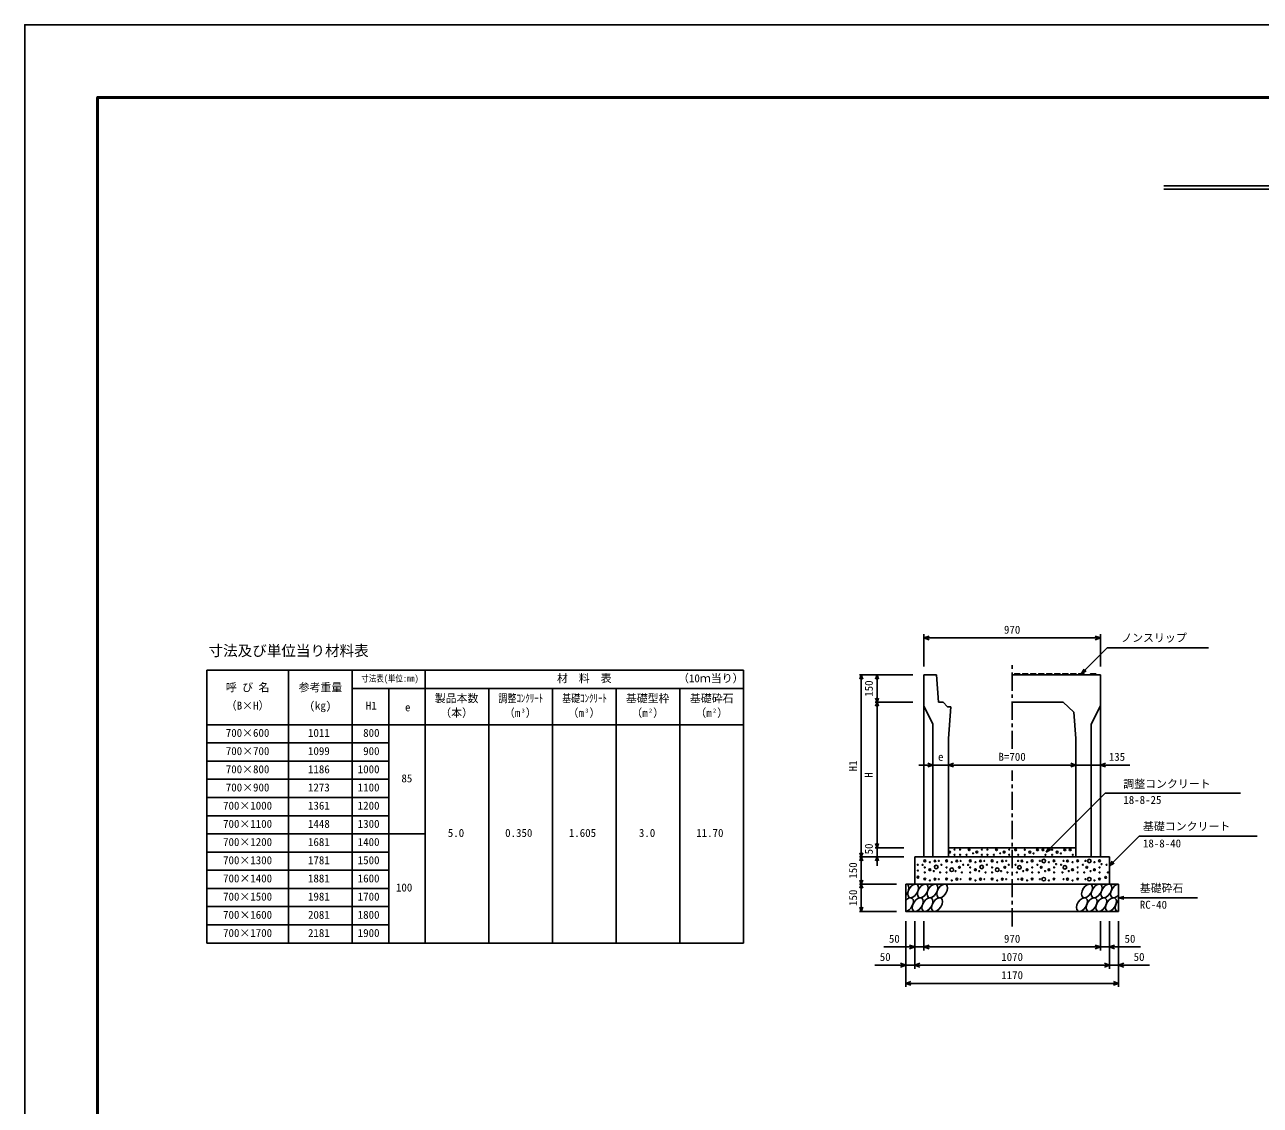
# Model space of a CAD drawing. Units: millimetres, scale not verified. Extents: x -16800 to 16800, y -5940 to 5940.
# Drawn here: x -16800 to -10010, y 0 to 5940 of the extents above; entities that cross this region are included whole.
import ezdxf
from ezdxf.enums import TextEntityAlignment as Align

# ---------------------------------------------------------------- set-up
doc = ezdxf.new("R2010")
doc.units = ezdxf.units.MM
doc.header["$LTSCALE"] = 20
doc.linetypes.add('CHAIN1', pattern=[8, 5, -1, 1, -1])
for name, color, linetype, lineweight in [('0-0_DIM', 7, 'Continuous', 25), ('0-1_Defpoints', 5, 'Continuous', 25), ('0-2_HATCH', 6, 'Continuous', 25), ('0-3_HYO', 3, 'Continuous', 25), ('0-4_HYO2', 4, 'Continuous', 25), ('0-5_OUTLINE', 3, 'Continuous', 25), ('0-6_TXT', 7, 'Continuous', 25), ('0-7_WAKU', 3, 'Continuous', 25)]:
    doc.layers.add(name, color=color, linetype=linetype, lineweight=lineweight)
doc.styles.add('ＭＳ ゴシック', font='')
doc.styles.get('ＭＳ ゴシック').set_extended_font_data('MS Gothic')

msp = doc.modelspace()

# ---------------------------------------------------------------- linework, layer by layer
at = {"layer": '0-0_DIM'}
for p, q in [((-11858.96, 2589.04), (-11858.96, 2412.3)), ((-10888.96, 2589.04), (-10888.96, 2412.3)), ((-10888.96, 2569.04), (-11858.96, 2569.04)), ((-10993.96, 2372.33), (-10851.75, 2514.55)), ((-10294.86, 2514.55), (-10851.75, 2514.55)), ((-10993.96, 2372.33), (-10978.96, 2398.31)), ((-10993.96, 2372.33), (-10967.98, 2387.33)), ((-12213.16, 2365.83), (-11919.83, 2365.83)), ((-12203.16, 2365.83), (-12203.16, 1365.83)), ((-12116.49, 2215.83), (-12116.49, 2365.83)), ((-12126.49, 2215.83), (-11919.83, 2215.83)), ((-12116.49, 1415.83), (-12116.49, 2215.83)), ((-11808.96, 1870.43), (-11887.6, 1870.43)), ((-11808.96, 1870.43), (-11723.96, 1870.43)), ((-11723.96, 1870.43), (-11023.96, 1870.43)), ((-11023.96, 1870.43), (-10888.96, 1870.43)), ((-10727.81, 1870.43), (-10888.96, 1870.43)), ((-11187.64, 1390.83), (-10863.17, 1715.3)), ((-10863.17, 1715.3), (-10119.62, 1715.3)), ((-10675.3, 1479.49), (-10838.96, 1315.83)), ((-10675.3, 1479.49), (-10028.43, 1479.49)), ((-12213.16, 1365.83), (-11969.83, 1365.83)), ((-12203.16, 1215.83), (-12203.16, 1365.83)), ((-12126.49, 1415.83), (-11969.83, 1415.83)), ((-12116.49, 1415.83), (-12116.49, 1365.83)), ((-12116.49, 1315.83), (-12116.49, 1365.83)), ((-11187.64, 1390.83), (-11172.64, 1416.81)), ((-11187.64, 1390.83), (-11161.66, 1405.83)), ((-10838.96, 1315.83), (-10823.96, 1341.81)), ((-10838.96, 1315.83), (-10812.98, 1330.83)), ((-12213.16, 1215.83), (-12008.96, 1215.83)), ((-12203.16, 1215.83), (-12203.16, 1065.83)), ((-10788.96, 1140.83), (-10759.98, 1148.6)), ((-10788.96, 1140.83), (-10759.98, 1133.07)), ((-10788.96, 1140.83), (-10355.65, 1140.83)), ((-12213.16, 1065.83), (-12008.96, 1065.83)), ((-11958.96, 650.32), (-11958.96, 1012.66)), ((-11908.96, 750.32), (-11908.96, 1012.66)), ((-11858.96, 850.32), (-11858.96, 1012.66)), ((-10888.96, 850.32), (-10888.96, 1012.66)), ((-10838.96, 750.32), (-10838.96, 1012.66)), ((-10788.96, 650.32), (-10788.96, 1012.66)), ((-12078.96, 870.32), (-11858.96, 870.32)), ((-11937.15, 880.58), (-11908.96, 870.32)), ((-11908.96, 870.32), (-11937.15, 860.06)), ((-11858.96, 870.32), (-11830.77, 880.58)), ((-11858.96, 870.32), (-10888.96, 870.32)), ((-11830.77, 860.06), (-11858.96, 870.32)), ((-10917.15, 880.58), (-10888.96, 870.32)), ((-10888.96, 870.32), (-10917.15, 860.06)), ((-10668.96, 870.32), (-10888.96, 870.32)), ((-10810.77, 880.58), (-10838.96, 870.32)), ((-10838.96, 870.32), (-10810.77, 860.06)), ((-12128.96, 770.32), (-11908.96, 770.32)), ((-11987.15, 780.58), (-11958.96, 770.32)), ((-11958.96, 770.32), (-11987.15, 760.06)), ((-11908.96, 770.32), (-11880.77, 780.58)), ((-11880.77, 760.06), (-11908.96, 770.32)), ((-11908.96, 770.32), (-10838.96, 770.32)), ((-10867.15, 780.58), (-10838.96, 770.32)), ((-10838.96, 770.32), (-10867.15, 760.06)), ((-10618.96, 770.32), (-10838.96, 770.32)), ((-10760.77, 780.58), (-10788.96, 770.32)), ((-10788.96, 770.32), (-10760.77, 760.06)), ((-11958.96, 670.32), (-11930.77, 680.58)), ((-10817.15, 680.58), (-10788.96, 670.32)), ((-11958.96, 670.32), (-10788.96, 670.32)), ((-11930.77, 660.06), (-11958.96, 670.32)), ((-10788.96, 670.32), (-10817.15, 660.06))]:
    msp.add_line(p, q, dxfattribs=at)
at = {"layer": '0-0_DIM', "linetype": 'CHAIN1'}
for p, q in [((-11373.96, 1959.04), (-11373.96, 2429.55)), ((-11373.96, 983.41), (-11373.96, 1840.68))]:
    msp.add_line(p, q, dxfattribs=at)
at = {"layer": '0-0_DIM'}
for points in [[(-11830.73, 2558.78), (-11858.92, 2569.04), (-11830.73, 2579.3)], [(-10917.11, 2579.3), (-10888.92, 2569.04), (-10917.11, 2558.78)], [(-12211.37, 2343.28), (-12203.16, 2365.83), (-12194.95, 2343.28)], [(-12124.7, 2343.28), (-12116.49, 2365.83), (-12108.29, 2343.28)], [(-12108.29, 2238.39), (-12116.49, 2215.83), (-12124.7, 2238.39)], [(-12124.7, 2193.28), (-12116.49, 2215.83), (-12108.29, 2193.28)], [(-11837.15, 1860.16), (-11808.96, 1870.43), (-11837.15, 1880.69)], [(-11695.77, 1860.16), (-11723.96, 1870.43), (-11695.77, 1880.69)], [(-11052.15, 1880.69), (-11023.96, 1870.43), (-11052.15, 1860.16)], [(-10860.77, 1860.16), (-10888.96, 1870.43), (-10860.77, 1880.69)], [(-12108.29, 1438.39), (-12116.49, 1415.83), (-12124.7, 1438.39)], [(-12194.95, 1388.39), (-12203.16, 1365.83), (-12211.37, 1388.39)], [(-12194.95, 1343.28), (-12203.16, 1365.83), (-12211.37, 1343.28)], [(-12108.29, 1343.28), (-12116.49, 1365.83), (-12124.7, 1343.28)], [(-12194.95, 1238.39), (-12203.16, 1215.83), (-12211.37, 1238.39)], [(-12194.95, 1193.28), (-12203.16, 1215.83), (-12211.37, 1193.28)], [(-12194.95, 1088.39), (-12203.16, 1065.83), (-12211.37, 1088.39)]]:
    msp.add_lwpolyline(points, dxfattribs=at)
at = {"layer": '0-1_Defpoints'}
msp.add_lwpolyline([(-16800, -5940), (0, -5940), (0, 5940), (-16800, 5940)], close=True, dxfattribs=at)
at = {"layer": '0-2_HATCH'}
for points in [[(-11360.96, 2365.83), (-11359.96, 2372.33), (-11331.96, 2372.33), (-11330.96, 2365.83)], [(-11316.96, 2365.83), (-11315.96, 2372.33), (-11287.96, 2372.33), (-11286.96, 2365.83)], [(-11272.96, 2365.83), (-11271.96, 2372.33), (-11243.96, 2372.33), (-11242.96, 2365.83)], [(-11228.96, 2365.83), (-11227.96, 2372.33), (-11199.96, 2372.33), (-11198.96, 2365.83)], [(-11184.96, 2365.83), (-11183.96, 2372.33), (-11155.96, 2372.33), (-11154.96, 2365.83)], [(-11140.96, 2365.83), (-11139.96, 2372.33), (-11111.96, 2372.33), (-11110.96, 2365.83)], [(-11096.96, 2365.83), (-11095.96, 2372.33), (-11067.96, 2372.33), (-11066.96, 2365.83)], [(-11052.96, 2365.83), (-11051.96, 2372.33), (-11023.96, 2372.33), (-11022.96, 2365.83)], [(-11008.96, 2365.83), (-11007.96, 2372.33), (-10979.96, 2372.33), (-10978.96, 2365.83)], [(-10943.96, 2365.83), (-10942.96, 2372.33), (-10914.96, 2372.33), (-10913.96, 2365.83)]]:
    msp.add_lwpolyline(points, dxfattribs=at)
for centre, radius in [((-11718.03, 1392.01), 5), ((-11689.99, 1405.15), 2.5), ((-11689.99, 1377.13), 2.5), ((-11659.99, 1405.15), 2.5), ((-11659.99, 1377.13), 2.5), ((-11624.1, 1377.13), 2.5), ((-11610.08, 1405.15), 5), ((-11589.05, 1385.01), 2.5), ((-11568.03, 1392.01), 5), ((-11539.99, 1405.15), 2.5), ((-11539.99, 1377.13), 2.5), ((-11509.99, 1405.15), 2.5), ((-11509.99, 1377.13), 2.5), ((-11474.1, 1377.13), 2.5), ((-11460.08, 1405.15), 5), ((-11439.05, 1385.01), 2.5), ((-11418.03, 1392.01), 5), ((-11389.99, 1405.15), 2.5), ((-11389.99, 1377.13), 2.5), ((-11354.82, 1404.86), 5), ((-11340.8, 1376.85), 2.5), ((-11304.92, 1404.86), 2.5), ((-11304.92, 1376.85), 2.5), ((-11276.88, 1391.73), 5), ((-11255.85, 1384.73), 2.5), ((-11234.82, 1404.86), 5), ((-11204.82, 1404.86), 5), ((-11190.8, 1376.85), 2.5), ((-11154.92, 1404.86), 2.5), ((-11154.92, 1376.85), 2.5), ((-11126.88, 1391.73), 5), ((-11105.85, 1384.73), 2.5), ((-11084.82, 1404.86), 5), ((-11054.82, 1404.86), 5), ((-11040.8, 1376.85), 2.5), ((-11892.87, 1322), 2.5), ((-11891.6, 1290.06), 2.5), ((-11866.41, 1321.09), 2.5), ((-11853.99, 1343.89), 5), ((-11853.99, 1307.99), 2.5), ((-11825.95, 1294.86), 5), ((-11825.95, 1336.01), 2.5), ((-11804.92, 1287.86), 2.5), ((-11797.92, 1343.01), 5), ((-11791.38, 1310), 10), ((-11776.89, 1343.01), 2.5), ((-11762.87, 1322), 2.5), ((-11733.99, 1343.89), 5), ((-11733.99, 1307.99), 2.5), ((-11705.95, 1294.86), 10), ((-11705.95, 1336.01), 2.5), ((-11684.92, 1287.86), 2.5), ((-11677.92, 1343.01), 5), ((-11663.9, 1307.99), 5), ((-11656.89, 1343.01), 2.5), ((-11642.87, 1322), 2.5), ((-11616.41, 1321.09), 2.5), ((-11603.99, 1343.89), 5), ((-11603.99, 1307.99), 2.5), ((-11575.95, 1294.86), 5), ((-11575.95, 1336.01), 2.5), ((-11554.92, 1287.86), 2.5), ((-11547.92, 1343.01), 5), ((-11541.38, 1310), 10), ((-11526.89, 1343.01), 2.5), ((-11512.87, 1322), 2.5), ((-11483.99, 1343.89), 5), ((-11483.99, 1307.99), 2.5), ((-11455.95, 1294.86), 10), ((-11455.95, 1336.01), 2.5), ((-11434.92, 1287.86), 2.5), ((-11427.92, 1343.01), 5), ((-11413.9, 1307.99), 5), ((-11406.89, 1343.01), 2.5), ((-11392.87, 1322), 2.5), ((-11355.05, 1322), 2.5), ((-11334.02, 1307.99), 10), ((-11341.03, 1343.01), 2.5), ((-11320, 1343.01), 5), ((-11312.99, 1287.86), 2.5), ((-11291.96, 1294.86), 5), ((-11291.96, 1336.01), 2.5), ((-11263.92, 1343.89), 5), ((-11263.92, 1307.99), 2.5), ((-11235.05, 1322), 2.5), ((-11221.03, 1343.01), 2.5), ((-11214.02, 1307.99), 5), ((-11200, 1343.01), 10), ((-11192.99, 1287.86), 2.5), ((-11171.96, 1294.86), 5), ((-11171.96, 1336.01), 2.5), ((-11143.92, 1343.89), 5), ((-11143.92, 1307.99), 2.5), ((-11132.59, 1326.32), 2.5), ((-11105.05, 1322), 2.5), ((-11084.02, 1307.99), 10), ((-11091.03, 1343.01), 2.5), ((-11070, 1343.01), 5), ((-11062.99, 1287.86), 2.5), ((-11041.96, 1294.86), 5), ((-11041.96, 1336.01), 2.5), ((-11013.92, 1343.89), 5), ((-11013.92, 1307.99), 2.5), ((-10985.05, 1322), 2.5), ((-10971.03, 1343.01), 2.5), ((-10964.02, 1307.99), 5), ((-10950, 1343.01), 10), ((-10942.99, 1287.86), 2.5), ((-10921.96, 1294.86), 5), ((-10921.96, 1336.01), 2.5), ((-10893.92, 1343.89), 5), ((-10893.92, 1307.99), 2.5), ((-10882.59, 1326.32), 2.5), ((-10855.05, 1322), 2.5), ((-11891.6, 1253.96), 5), ((-11853.99, 1243.89), 5), ((-11853.99, 1279.98), 2.5), ((-11825.95, 1236.01), 2.5), ((-11797.92, 1243.01), 5), ((-11776.89, 1243.01), 2.5), ((-11769.88, 1279.98), 2.5), ((-11733.99, 1243.89), 5), ((-11733.99, 1279.98), 2.5), ((-11705.95, 1236.01), 2.5), ((-11677.92, 1243.01), 5), ((-11656.89, 1243.01), 2.5), ((-11649.88, 1279.98), 2.5), ((-11603.99, 1243.89), 5), ((-11603.99, 1279.98), 2.5), ((-11575.95, 1236.01), 2.5), ((-11547.92, 1243.01), 5), ((-11526.89, 1243.01), 2.5), ((-11519.88, 1279.98), 2.5), ((-11483.99, 1243.89), 5), ((-11483.99, 1279.98), 2.5), ((-11455.95, 1236.01), 2.5), ((-11427.92, 1243.01), 5), ((-11406.89, 1243.01), 2.5), ((-11399.88, 1279.98), 2.5), ((-11348.04, 1279.98), 2.5), ((-11341.03, 1243.01), 2.5), ((-11320, 1243.01), 5), ((-11291.96, 1236.01), 2.5), ((-11263.92, 1243.89), 5), ((-11263.92, 1279.98), 2.5), ((-11228.04, 1279.98), 2.5), ((-11221.03, 1243.01), 2.5), ((-11200, 1243.01), 10), ((-11171.96, 1236.01), 2.5), ((-11143.92, 1243.89), 5), ((-11143.92, 1279.98), 2.5), ((-11098.04, 1279.98), 2.5), ((-11091.03, 1243.01), 2.5), ((-11070, 1243.01), 5), ((-11041.96, 1236.01), 2.5), ((-11013.92, 1243.89), 5), ((-11013.92, 1279.98), 2.5), ((-10978.04, 1279.98), 2.5), ((-10971.03, 1243.01), 2.5), ((-10950, 1243.01), 10), ((-10921.96, 1236.01), 2.5), ((-10893.92, 1243.89), 5), ((-10893.92, 1279.98), 2.5), ((-10860, 1252.98), 5), ((-10848.04, 1279.98), 2.5)]:
    msp.add_circle(centre, radius, dxfattribs=at)
for centre, start_param, end_param in [((-11971.32, 1178.31), 4.385593, 6.6745444), ((-10802.82, 1178.31), 0.3357715, 4.4411806), ((-11946, 1103.32), 3.5111464, 7.548991), ((-10777.5, 1103.32), 1.2110787, 3.5658734)]:
    msp.add_ellipse(centre, major_axis=(21.81, 35.31), ratio=0.5792, start_param=start_param, end_param=end_param, dxfattribs=at)
for centre in [(-11918.11, 1178.31), (-11864.91, 1178.31), (-11811.7, 1178.31), (-11758.49, 1178.31), (-10962.44, 1178.31), (-10909.23, 1178.31), (-10856.03, 1178.31), (-11892.79, 1103.32), (-11839.58, 1103.32), (-11786.38, 1103.32), (-10990.33, 1103.32), (-10937.12, 1103.32), (-10883.91, 1103.32), (-10830.71, 1103.32)]:
    msp.add_ellipse(centre, major_axis=(21.81, 35.31), ratio=0.5792, dxfattribs=at)
at = {"layer": '0-3_HYO'}
for p, q in [((-15800, 2392), (-15800, 892)), ((-15800, 2392), (-12850, 2392)), ((-15350, 2392), (-15350, 892)), ((-15000, 2392), (-15000, 892)), ((-14600, 2392), (-14600, 892)), ((-12850, 2392), (-12850, 892)), ((-15000, 2292), (-12850, 2292)), ((-14800, 2292), (-14800, 892)), ((-14250, 2292), (-14250, 892)), ((-13900, 2292), (-13900, 892)), ((-13550, 2292), (-13550, 892)), ((-13200, 2292), (-13200, 892)), ((-15800, 2092), (-12850, 2092)), ((-15800, 892), (-12850, 892))]:
    msp.add_line(p, q, dxfattribs=at)
at = {"layer": '0-4_HYO2'}
for p, q in [((-15800, 1992), (-14800, 1992)), ((-15800, 1892), (-14800, 1892)), ((-15800, 1792), (-14800, 1792)), ((-15800, 1692), (-14800, 1692)), ((-15800, 1592), (-14800, 1592)), ((-15800, 1492), (-14600, 1492)), ((-15800, 1392), (-14800, 1392)), ((-15800, 1292), (-14800, 1292)), ((-15800, 1192), (-14800, 1192)), ((-15800, 1092), (-14800, 1092)), ((-15800, 992), (-14800, 992))]:
    msp.add_line(p, q, dxfattribs=at)
at = {"layer": '0-5_OUTLINE'}
for p, q in [((-11788.96, 2365.83), (-11858.96, 2365.83)), ((-11858.96, 2365.83), (-11858.96, 1365.83)), ((-11778.96, 2215.83), (-11788.96, 2365.83)), ((-10888.96, 2365.83), (-11373.96, 2365.83)), ((-10888.96, 2365.83), (-10888.96, 1365.83)), ((-11858.96, 2195.83), (-11808.96, 2095.83)), ((-11753.96, 2215.83), (-11778.96, 2215.83)), ((-11753.96, 2215.83), (-11728.96, 2190.83)), ((-11710.83, 2190.83), (-11728.96, 2190.83)), ((-11723.96, 2015.83), (-11710.83, 2190.83)), ((-11093.96, 2215.83), (-11373.96, 2215.83)), ((-11034.85, 2160.99), (-11093.96, 2215.83)), ((-10888.96, 2195.83), (-10938.96, 2095.83)), ((-11034.85, 2160.99), (-11023.96, 2015.83)), ((-11808.96, 2095.83), (-11808.96, 1365.83)), ((-10938.96, 2095.83), (-10938.96, 1365.83)), ((-11723.96, 2015.83), (-11723.96, 1365.83)), ((-11023.96, 2015.83), (-11023.96, 1365.83)), ((-11908.96, 1365.83), (-11908.96, 1215.83)), ((-11908.96, 1365.83), (-10838.96, 1365.83)), ((-11723.96, 1365.83), (-11858.96, 1365.83)), ((-11723.96, 1415.83), (-11023.96, 1415.83)), ((-11023.96, 1365.83), (-10888.96, 1365.83)), ((-10838.96, 1365.83), (-10838.96, 1215.83)), ((-11958.96, 1215.83), (-10788.96, 1215.83)), ((-10788.96, 1215.83), (-10788.96, 1065.83))]:
    msp.add_line(p, q, dxfattribs=at)
msp.add_lwpolyline([(-11958.96, 1215.83), (-11958.96, 1065.83), (-10788.96, 1065.83)], dxfattribs=at)
at = {"layer": '0-6_TXT'}
for p, q in [((-10540.75, 5054.39), (-6259.25, 5054.39)), ((-10540.75, 5035.19), (-6259.25, 5035.19))]:
    msp.add_line(p, q, dxfattribs=at)
at = {"layer": '0-7_WAKU', "lineweight": 50}
msp.add_lwpolyline([(-16400, -5540), (-400, -5540), (-400, 5540), (-16400, 5540)], close=True, dxfattribs=at)

# ---------------------------------------------------------------- texts
at = {"layer": '0-0_DIM', "style": 'ＭＳ ゴシック'}
for s, p in [('970', (-11418.96, 2579.04)), ('ノンスリップ', (-10774.44, 2534.73)), ('e', (-11781.46, 1880.43)), ('B=700', (-11448.96, 1880.43)), ('135', (-10842.9, 1880.43)), ('調整コンクリート', (-10763.17, 1731.72)), ('18-8-25', (-10763.17, 1643.44)), ('基礎コンクリート', (-10655.3, 1498.22)), ('18-8-40', (-10655.3, 1404.41)), ('基礎砕石', (-10672.64, 1158.01)), ('RC-40', (-10672.64, 1067.32)), ('50', (-12051.4, 880.32)), ('970', (-11418.96, 880.32)), ('50', (-10756.52, 880.32)), ('50', (-12101.4, 780.32)), ('1070', (-11433.96, 780.32)), ('50', (-10706.52, 780.32)), ('1170', (-11433.96, 680.32))]:
    msp.add_text(s, height=43.99, dxfattribs=at).set_placement(p, align=Align.BOTTOM_LEFT)
for s, p in [('150', (-12126.49, 2245.83)), ('H1', (-12213.16, 1835.83)), ('H', (-12126.49, 1800.83)), ('50', (-12126.49, 1379.16)), ('150', (-12213.16, 1245.83)), ('150', (-12213.16, 1095.83))]:
    msp.add_text(s, height=43.99, rotation=90, dxfattribs=at).set_placement(p, align=Align.BOTTOM_LEFT)
at = {"layer": '0-6_TXT', "style": 'ＭＳ ゴシック'}
for s, height, p in [('寸法及び単位当り材料表', 58.65, (-15790, 2452)), ('（', 43.99, (-13210, 2312)), ('）', 43.99, (-12910, 2312)), ('呼 び 名', 43.99, (-15695, 2262)), ('参考重量', 43.99, (-15295, 2262)), ('材  料  表', 43.99, (-13875, 2312)), ('1', 43.99, (-13150, 2312)), ('0', 43.99, (-13120, 2312)), ('ｍ', 43.99, (-13090, 2312)), ('当', 43.99, (-13030, 2312)), ('り', 43.99, (-12970, 2312)), ('製品本数', 43.99, (-14546.79, 2202)), ('基礎型枠', 43.99, (-13496.79, 2202)), ('基礎砕石', 43.99, (-13145, 2202)), ('（B×H）', 43.99, (-15695, 2162)), ('(kg)', 43.99, (-15235, 2162)), ('H1', 43.99, (-14925.5, 2161.7)), ('e', 43.99, (-14710.5, 2152.87)), ('（本）', 43.99, (-14516.79, 2122)), ('（m ）', 43.99, (-14166.79, 2122)), ('3', 21.99, (-14069.31, 2152)), ('（m ）', 43.99, (-13816.79, 2122)), ('3', 21.99, (-13719.31, 2152)), ('（m ）', 43.99, (-13466.79, 2122)), ('2', 21.99, (-13369.31, 2152)), ('（m ）', 43.99, (-13115, 2122)), ('2', 21.99, (-13017.51, 2152)), ('700×600', 43.99, (-15695, 2012)), ('1011', 43.99, (-15243.33, 2012)), (' 800', 43.99, (-14970, 2012)), ('700×700', 43.99, (-15695, 1912)), ('1099', 43.99, (-15243.33, 1912)), (' 900', 43.99, (-14970, 1912)), ('700×800', 43.99, (-15695, 1812)), ('1186', 43.99, (-15243.33, 1812)), ('1000', 43.99, (-14970, 1812)), ('700×900', 43.99, (-15695, 1712)), ('1273', 43.99, (-15243.33, 1712)), ('1100', 43.99, (-14970, 1712)), (' 85', 43.99, (-14760, 1762)), ('700×1000', 43.99, (-15710, 1612)), ('1361', 43.99, (-15243.33, 1612)), ('1200', 43.99, (-14970, 1612)), ('700×1100', 43.99, (-15710, 1512)), ('1448', 43.99, (-15243.33, 1512)), ('1300', 43.99, (-14970, 1512)), ('5.0', 43.99, (-14475, 1462)), ('0.350', 43.99, (-14160, 1462)), ('1.605', 43.99, (-13810, 1462)), ('3.0', 43.99, (-13425, 1462)), ('11.70', 43.99, (-13110, 1462)), ('700×1200', 43.99, (-15710, 1412)), ('1681', 43.99, (-15243.33, 1412)), ('1400', 43.99, (-14970, 1412)), ('700×1300', 43.99, (-15710, 1312)), ('1781', 43.99, (-15243.33, 1312)), ('1500', 43.99, (-14970, 1312)), ('700×1400', 43.99, (-15710, 1212)), ('1881', 43.99, (-15243.33, 1212)), ('1600', 43.99, (-14970, 1212)), ('700×1500', 43.99, (-15710, 1112)), ('1981', 43.99, (-15243.33, 1112)), ('1700', 43.99, (-14970, 1112)), ('100', 43.99, (-14760, 1162)), ('700×1600', 43.99, (-15710, 1012)), ('2081', 43.99, (-15243.33, 1012)), ('1800', 43.99, (-14970, 1012)), ('700×1700', 43.99, (-15710, 912)), ('2181', 43.99, (-15243.33, 912)), ('1900', 43.99, (-14970, 912))]:
    msp.add_text(s, height=height, dxfattribs=at).set_placement(p, align=Align.BOTTOM_LEFT)
at = {"layer": '0-6_TXT', "style": 'ＭＳ ゴシック', "width": 0.8}
for s, height, p in [('寸法表(単位:㎜)', 36.66, (-14950, 2317)), ('調整ｺﾝｸﾘｰﾄ', 43.99, (-14196.79, 2202)), ('基礎ｺﾝｸﾘｰﾄ', 43.99, (-13846.79, 2202))]:
    msp.add_text(s, height=height, dxfattribs=at).set_placement(p, align=Align.BOTTOM_LEFT)

doc.saveas('drawing.dxf')
